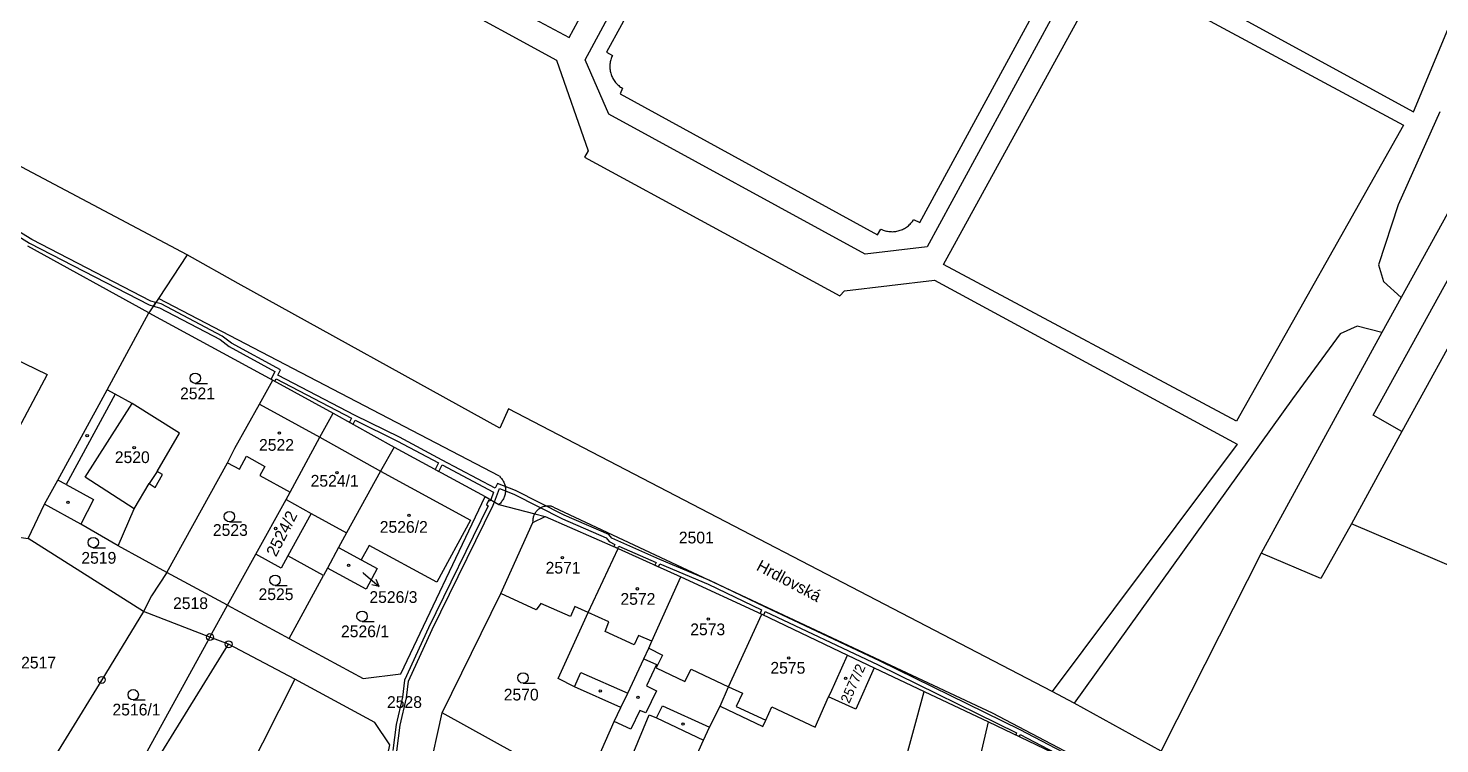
# Model space of a CAD drawing. Extents: x -784124 to -780570, y -980818 to -976926.
# Drawn here: x -782642.4 to -782438.1, y -979608.5 to -979504.8 of the extents above; entities that cross this region are included whole.
import ezdxf
from ezdxf.enums import TextEntityAlignment as Align

# ---------------------------------------------------------------- set-up
doc = ezdxf.new("R2010")
doc.units = 0
doc.header["$LTSCALE"] = 3.138375
doc.header["$MEASUREMENT"] = 0
doc.linetypes.add('0_051C', pattern=[0])
for name, color, linetype in [('1008', 1, 'CONTINUOUS'), ('1029', 1, 'CONTINUOUS'), ('105', 1, 'CONTINUOUS'), ('18', 1, 'CONTINUOUS'), ('21800', 1, 'CONTINUOUS'), ('21900', 1, 'CONTINUOUS'), ('21999', 1, 'CONTINUOUS'), ('23700', 1, 'CONTINUOUS'), ('304', 1, 'CONTINUOUS'), ('402', 1, 'CONTINUOUS'), ('404', 1, 'CONTINUOUS')]:
    doc.layers.add(name, color=color, linetype=linetype)

# ---------------------------------------------------------------- blocks, each defined once
blk = doc.blocks.new('4_02$0')
at = {"layer": '404', "color": 255, "linetype": 'Continuous'}
blk.add_circle((-0.01, 0), 0.175, dxfattribs=at)
blk = doc.blocks.new('1029$1')
at = {"layer": '1029', "color": 6, "linetype": 'Continuous'}
for p, q in [((0, 3), (-0.5, 2)), ((0, 0), (0, 3)), ((0, 3), (0.5, 2))]:
    blk.add_line(p, q, dxfattribs=at)
blk = doc.blocks.new('3_04$3')
at = {"layer": '304', "color": 255, "linetype": 'Continuous'}
blk.add_line((0.01, 0), (1.76, 0), dxfattribs=at)
blk.add_circle((0.01, 0.75), 0.75, dxfattribs=at)
blk = doc.blocks.new('1_05$19')
at = {"layer": '105', "color": 3, "linetype": 'Continuous'}
for radius in [0.5, 0.0303]:
    blk.add_circle((0, 0), radius, dxfattribs=at)

msp = doc.modelspace()

# ---------------------------------------------------------------- linework, layer by layer
at = {"layer": '1029', "color": 255, "linetype": 'Continuous'}
msp.add_line((-782593.96, -979583.64), (-782593.86, -979583.73), dxfattribs=at)
at = {"layer": '21800', "color": 255, "linetype": 'Continuous'}
for p, q in [((-782564.08, -979506.14), (-782541.84, -979465.04)), ((-782561.79, -979509.41), (-782538.71, -979466.47)), ((-782441.92, -979516.93), (-782422.62, -979470.45)), ((-782538.65, -979471.63), (-782558.72, -979508.26)), ((-782589.89, -979492.37), (-782564.08, -979506.14)), ((-782486.64, -979492.47), (-782441.92, -979516.93)), ((-782592.08, -979495.15), (-782565.95, -979509.44)), ((-782489.64, -979494.73), (-782512.28, -979536.46)), ((-782513.37, -979532.95), (-782493.37, -979496.18)), ((-782509.95, -979539.06), (-782486.2, -979495.76)), ((-782486.2, -979495.76), (-782443.38, -979518.88)), ((-782565.95, -979509.44), (-782561.35, -979522.58)), ((-782558.34, -979517.27), (-782561.79, -979509.41)), ((-782558.72, -979508.26), (-782557.85, -979508.76)), ((-782556.38, -979513.51), (-782556.7, -979514.32)), ((-782556.7, -979514.32), (-782519.48, -979534.76)), ((-782521.28, -979537.54), (-782558.34, -979517.27)), ((-782438.1, -979516.94), (-782444.12, -979530.41)), ((-782443.38, -979518.88), (-782467.52, -979561.72)), ((-782561.35, -979522.58), (-782561.88, -979523.47)), ((-782561.88, -979523.47), (-782524.94, -979543.58)), ((-782444.12, -979530.41), (-782446.97, -979539.07)), ((-782519.48, -979534.76), (-782518.99, -979533.92)), ((-782514.25, -979532.52), (-782513.37, -979532.95)), ((-782512.28, -979536.46), (-782521.28, -979537.54)), ((-782447.75, -979560.88), (-782434.17, -979536.17)), ((-782467.52, -979561.72), (-782509.95, -979539.06)), ((-782446.97, -979539.07), (-782446.25, -979541.49)), ((-782430.04, -979538.53), (-782443.62, -979563.21)), ((-782524.28, -979542.84), (-782511.24, -979541.29)), ((-782511.24, -979541.29), (-782467.44, -979565.08)), ((-782446.25, -979541.49), (-782443.69, -979543.8)), ((-782574.17, -979569.72), (-782623.55, -979543.98)), ((-782524.94, -979543.58), (-782524.28, -979542.84)), ((-782450.09, -979547.98), (-782452.52, -979549.08)), ((-782446.48, -979548.91), (-782450.09, -979547.98)), ((-782452.52, -979549.08), (-782459.42, -979558.48)), ((-782629.78, -979557.82), (-782636.9, -979570.91)), ((-782459.42, -979558.48), (-782491, -979602.6)), ((-782634.13, -979569.84), (-782627.36, -979559.15)), ((-782608.92, -979559.28), (-782600.19, -979564.05)), ((-782443.62, -979563.21), (-782447.75, -979560.88)), ((-782600.19, -979564.05), (-782591.42, -979568.97)), ((-782443.62, -979563.21), (-782450.91, -979576.61)), ((-782467.44, -979565.08), (-782494.2, -979600.89)), ((-782623.71, -979569.03), (-782624.86, -979570.78)), ((-782636.9, -979570.91), (-782638.1, -979570.26)), ((-782636.9, -979570.91), (-782632.92, -979573.08)), ((-782627.05, -979574.42), (-782634.13, -979569.84)), ((-782632.92, -979573.08), (-782634.76, -979576.65)), ((-782601.42, -979575.09), (-782596.3, -979577.92)), ((-782566.35, -979574.17), (-782502.9, -979603.98)), ((-782558.36, -979590.78), (-782561.35, -979589.44)), ((-782558.89, -979592.22), (-782558.36, -979590.78)), ((-782554.69, -979594.14), (-782558.89, -979592.22)), ((-782554.07, -979592.77), (-782554.69, -979594.14)), ((-782552.13, -979593.59), (-782554.07, -979592.77)), ((-782630.16, -979621.14), (-782613.39, -979594.05)), ((-782552.58, -979594.63), (-782550.58, -979595.61)), ((-782550.58, -979595.61), (-782551.49, -979597.47)), ((-782553.28, -979596.14), (-782551.47, -979596.99)), ((-782551.47, -979596.99), (-782552.92, -979600.07)), ((-782551.49, -979597.47), (-782547.38, -979599.42)), ((-782547.38, -979599.42), (-782546.46, -979597.65)), ((-782546.46, -979597.65), (-782541.02, -979600.2)), ((-782563.31, -979600.19), (-782562.39, -979598.14)), ((-782562.39, -979598.14), (-782555.62, -979601.11)), ((-782551.48, -979600.8), (-782553.01, -979603.99)), ((-782552.92, -979600.07), (-782551.48, -979600.8)), ((-782541.02, -979600.2), (-782539.01, -979601.13)), ((-782539.01, -979601.13), (-782539.93, -979603.08)), ((-782553.89, -979603.65), (-782555.2, -979606.36)), ((-782553.01, -979603.99), (-782553.89, -979603.65)), ((-782551.48, -979604.7), (-782550.59, -979602.96)), ((-782550.59, -979602.96), (-782543.78, -979606.07)), ((-782539.93, -979603.08), (-782535.66, -979605.03)), ((-782555.2, -979606.36), (-782557.57, -979605.23)), ((-782502.9, -979603.98), (-782477.78, -979617.14))]:
    msp.add_line(p, q, dxfattribs=at)
for points in [[(-782557.85, -979508.76), (-782557.919, -979508.911), (-782557.982, -979509.065), (-782558.037, -979509.221), (-782558.085, -979509.38), (-782558.125, -979509.541), (-782558.159, -979509.703), (-782558.185, -979509.867), (-782558.203, -979510.032), (-782558.214, -979510.198), (-782558.217, -979510.364), (-782558.213, -979510.529), (-782558.201, -979510.695), (-782558.181, -979510.86), (-782558.154, -979511.023), (-782558.12, -979511.186), (-782558.078, -979511.346), (-782558.029, -979511.505), (-782557.973, -979511.661), (-782557.91, -979511.814), (-782557.839, -979511.965), (-782557.762, -979512.112), (-782557.679, -979512.255), (-782557.589, -979512.394), (-782557.492, -979512.529), (-782557.39, -979512.66), (-782557.281, -979512.785), (-782557.168, -979512.906), (-782557.048, -979513.021), (-782556.924, -979513.131), (-782556.795, -979513.235), (-782556.661, -979513.333), (-782556.522, -979513.425), (-782556.38, -979513.51)], [(-782518.99, -979533.92), (-782518.836, -979533.99), (-782518.679, -979534.053), (-782518.519, -979534.108), (-782518.356, -979534.156), (-782518.192, -979534.197), (-782518.026, -979534.23), (-782517.858, -979534.255), (-782517.69, -979534.273), (-782517.521, -979534.283), (-782517.352, -979534.285), (-782517.182, -979534.279), (-782517.014, -979534.265), (-782516.846, -979534.244), (-782516.679, -979534.215), (-782516.513, -979534.178), (-782516.35, -979534.134), (-782516.189, -979534.082), (-782516.03, -979534.023), (-782515.874, -979533.957), (-782515.722, -979533.884), (-782515.573, -979533.803), (-782515.427, -979533.716), (-782515.286, -979533.623), (-782515.15, -979533.523), (-782515.018, -979533.416), (-782514.891, -979533.304), (-782514.77, -979533.186), (-782514.654, -979533.063), (-782514.543, -979532.934), (-782514.439, -979532.801), (-782514.341, -979532.663), (-782514.25, -979532.52)], [(-782574.17, -979569.72), (-782574.066, -979569.825), (-782573.967, -979569.936), (-782573.875, -979570.051), (-782573.789, -979570.172), (-782573.709, -979570.297), (-782573.636, -979570.426), (-782573.57, -979570.558), (-782573.512, -979570.694), (-782573.461, -979570.833), (-782573.417, -979570.975), (-782573.381, -979571.118), (-782573.353, -979571.264), (-782573.332, -979571.41), (-782573.32, -979571.558), (-782573.315, -979571.706), (-782573.318, -979571.854), (-782573.329, -979572.001), (-782573.349, -979572.148), (-782573.375, -979572.294), (-782573.41, -979572.438), (-782573.452, -979572.58), (-782573.502, -979572.719), (-782573.56, -979572.856), (-782573.624, -979572.989), (-782573.696, -979573.119), (-782573.774, -979573.244), (-782573.859, -979573.366), (-782573.95, -979573.482), (-782574.048, -979573.594), (-782574.151, -979573.7), (-782574.26, -979573.8)], [(-782569.08, -979575.14), (-782569.142, -979575.255), (-782569.198, -979575.373), (-782569.246, -979575.494), (-782569.288, -979575.617), (-782569.322, -979575.743), (-782569.348, -979575.871), (-782569.368, -979576), (-782569.379, -979576.129), (-782569.383, -979576.26), (-782569.38, -979576.39)], [(-782566.35, -979574.17), (-782566.474, -979574.127), (-782566.6, -979574.092), (-782566.729, -979574.064), (-782566.858, -979574.044), (-782566.989, -979574.031), (-782567.12, -979574.026), (-782567.251, -979574.028), (-782567.382, -979574.038), (-782567.512, -979574.056), (-782567.641, -979574.082), (-782567.768, -979574.115), (-782567.893, -979574.155), (-782568.015, -979574.203), (-782568.134, -979574.257), (-782568.25, -979574.319), (-782568.362, -979574.387), (-782568.47, -979574.461), (-782568.574, -979574.542), (-782568.672, -979574.629), (-782568.765, -979574.721), (-782568.853, -979574.819), (-782568.935, -979574.921), (-782569.011, -979575.029), (-782569.08, -979575.14)]]:
    msp.add_lwpolyline(points, dxfattribs=at)
at = {"layer": '21900', "color": 3, "linetype": 'Continuous'}
for p, q in [((-782624.93, -979546.06), (-782642.43, -979536.38)), ((-782630.97, -979557.17), (-782624.93, -979546.06)), ((-782624.93, -979546.06), (-782606.97, -979555.8)), ((-782606.97, -979555.8), (-782598.25, -979560.58)), ((-782598.25, -979560.58), (-782589.41, -979565.51)), ((-782589.41, -979565.51), (-782591.42, -979568.97)), ((-782589.41, -979565.51), (-782576.28, -979572.64)), ((-782622.33, -979583.67), (-782613.54, -979567.76)), ((-782609.45, -979581.01), (-782605.05, -979573.08)), ((-782605.05, -979573.08), (-782604.47, -979572.03)), ((-782642.37, -979578.72), (-782640.01, -979573.77)), ((-782567.57, -979575.53), (-782556.99, -979580.18)), ((-782625.71, -979589.3), (-782642.37, -979578.72)), ((-782622.33, -979583.67), (-782629.35, -979579.78)), ((-782613.56, -979588.4), (-782609.45, -979581.01)), ((-782599.65, -979584.07), (-782604.8, -979581.22)), ((-782597.46, -979580.04), (-782599.08, -979583.03)), ((-782597.46, -979580.04), (-782594.2, -979581.82)), ((-782561.35, -979589.44), (-782556.99, -979580.18)), ((-782556.99, -979580.18), (-782547.96, -979584.28)), ((-782599.08, -979583.03), (-782599.65, -979584.07)), ((-782613.56, -979588.4), (-782622.33, -979583.67)), ((-782604.64, -979593.21), (-782599.65, -979584.07)), ((-782547.96, -979584.28), (-782536.22, -979589.69)), ((-782582.5, -979603.98), (-782574.01, -979586.71)), ((-782616.09, -979593), (-782625.71, -979589.3)), ((-782613.56, -979588.4), (-782604.64, -979593.21)), ((-782536.22, -979589.69), (-782523.84, -979595.63)), ((-782523.84, -979595.63), (-782519.96, -979597.48)), ((-782519.96, -979597.48), (-782522.62, -979603.43)), ((-782519.96, -979597.48), (-782512.73, -979600.91)), ((-782603.8, -979599.11), (-782617.6, -979626.4)), ((-782522.62, -979603.43), (-782526.55, -979601.67)), ((-782520.36, -979629.1), (-782512.73, -979600.91)), ((-782512.73, -979600.91), (-782503.41, -979605.26)), ((-782585.7, -979618.45), (-782582.5, -979603.98)), ((-782549.64, -979618.94), (-782544.68, -979607.95))]:
    msp.add_line(p, q, dxfattribs=at)
for points in [[(-782619.36, -979537.65), (-782669.76, -979510.94), (-782726.43, -979490.82)], [(-782418, -979516.68), (-782426.41, -979512.49), (-782443.69, -979543.8), (-782446.48, -979548.91), (-782463.98, -979580.84)], [(-782619.36, -979537.65), (-782623.55, -979543.98), (-782624.93, -979546.06)], [(-782478.43, -979609.54), (-782491, -979602.6), (-782494.2, -979600.89), (-782572.87, -979559.95), (-782574.11, -979562.73), (-782612.02, -979541.77), (-782619.36, -979537.65)], [(-782673.61, -979591.35), (-782651.11, -979549.41), (-782639.66, -979554.95), (-782662.09, -979597.15)], [(-782613.54, -979567.76), (-782612.47, -979565.66), (-782608.92, -979559.28), (-782606.97, -979555.8)], [(-782640.01, -979573.77), (-782638.1, -979570.26), (-782630.97, -979557.17)], [(-782629.35, -979579.78), (-782627.05, -979574.42), (-782624.86, -979570.78), (-782624, -979571.32), (-782622.97, -979569.48), (-782623.71, -979569.03), (-782620.47, -979563.49), (-782627.36, -979559.15), (-782629.78, -979557.82), (-782630.97, -979557.17)], [(-782604.47, -979572.03), (-782600.19, -979564.05), (-782598.25, -979560.58)], [(-782613.54, -979567.76), (-782611.83, -979568.69), (-782610.8, -979566.81), (-782608.12, -979568.3), (-782608.85, -979569.61), (-782604.47, -979572.03)], [(-782591.42, -979568.97), (-782596.3, -979577.92), (-782597.46, -979580.04)], [(-782591.42, -979568.97), (-782578.37, -979576.08), (-782583.27, -979585.07), (-782593.06, -979579.73), (-782594.2, -979581.82)], [(-782605.05, -979573.08), (-782601.42, -979575.09), (-782604.8, -979581.22)], [(-782604.64, -979593.21), (-782593.92, -979598.99), (-782588.46, -979598.34), (-782576.28, -979572.64)], [(-782576.28, -979572.64), (-782574.26, -979573.8), (-782569.08, -979575.14), (-782567.57, -979575.53)], [(-782629.35, -979579.78), (-782634.76, -979576.65), (-782640.01, -979573.77)], [(-782574.01, -979586.71), (-782569.38, -979576.39), (-782567.57, -979575.53)], [(-782395.58, -979600.19), (-782450.91, -979576.61), (-782455.31, -979584.54), (-782463.98, -979580.84)], [(-782656.6, -979603.33), (-782644.56, -979581.1), (-782644.35, -979578.43), (-782642.37, -979578.72)], [(-782604.8, -979581.22), (-782605.8, -979583.02), (-782609.45, -979581.01)], [(-782463.98, -979580.84), (-782478.21, -979608.98), (-782478.43, -979609.54)], [(-782594.2, -979581.82), (-782591.88, -979583.09), (-782593.47, -979586.09), (-782599.08, -979583.03)], [(-782622.33, -979583.67), (-782624.54, -979587.01), (-782625.71, -979589.3)], [(-782556.61, -979603.21), (-782555.62, -979601.11), (-782553.28, -979596.14), (-782552.58, -979594.63), (-782552.13, -979593.59), (-782547.96, -979584.28)], [(-782561.35, -979589.44), (-782563.27, -979588.58), (-782563.92, -979590.04), (-782568.2, -979588.14), (-782568.89, -979589.08), (-782574.01, -979586.71)], [(-782625.71, -979589.3), (-782631.74, -979599.21), (-782642.06, -979615.98)], [(-782556.61, -979603.21), (-782563.31, -979600.19), (-782565.67, -979599), (-782561.35, -979589.44)], [(-782542.27, -979603), (-782541.02, -979600.2), (-782536.22, -979589.69)], [(-782603.8, -979599.11), (-782613.39, -979594.05), (-782616.09, -979593)], [(-782526.55, -979601.67), (-782526.29, -979601.11), (-782523.84, -979595.63)], [(-782591.11, -979613.75), (-782590.07, -979608.62), (-782592.24, -979605.37), (-782603.8, -979599.11)], [(-782542.27, -979603), (-782536.09, -979605.97), (-782535.66, -979605.03), (-782534.78, -979603.11), (-782528.52, -979606.08), (-782526.55, -979601.67)], [(-782561.86, -979614.98), (-782557.57, -979605.23), (-782556.61, -979603.21)], [(-782544.68, -979607.95), (-782543.78, -979606.07), (-782542.27, -979603)], [(-782557.68, -979616.73), (-782552.52, -979604.26), (-782551.48, -979604.7), (-782544.68, -979607.95)], [(-782498.56, -979624.77), (-782498.81, -979625.65), (-782506.73, -979623.56), (-782507.56, -979623.35), (-782506.04, -979618.91), (-782504.89, -979611.72), (-782503.41, -979605.26)], [(-782503.41, -979605.26), (-782495.34, -979609.13), (-782491.61, -979611.08), (-782488.49, -979612.78), (-782485.45, -979614.5), (-782481.61, -979616.47), (-782476.93, -979619.12)]]:
    msp.add_lwpolyline(points, dxfattribs=at)
at = {"layer": '21999', "color": 3, "linetype": 'Continuous'}
for p, q in [((-782616.09, -979593), (-782613.56, -979588.4)), ((-782616.09, -979593), (-782631.27, -979620.66)), ((-782568.2, -979611.89), (-782582.5, -979603.98))]:
    msp.add_line(p, q, dxfattribs=at)
at = {"layer": '23700', "color": 255, "linetype": '0_051C'}
for points in [[(-782647.73, -979532.54), (-782642.18, -979535.93), (-782624.87, -979544.9), (-782624.27, -979545.06), (-782623.92, -979544.53), (-782624.65, -979544.34), (-782641.88, -979535.41), (-782647.43, -979532.02)], [(-782485.3, -979613.56), (-782498.82, -979606.46), (-782519.11, -979596.48), (-782535.77, -979588.64), (-782543.73, -979584.8), (-782551, -979581.76), (-782557.93, -979578.7), (-782558.35, -979578.16), (-782564.81, -979575.35), (-782571.85, -979571.77), (-782574.47, -979570.74), (-782574.81, -979571.46), (-782582.46, -979567.38), (-782588.65, -979564.07), (-782595.07, -979560.92), (-782606.25, -979555.08), (-782605.87, -979554.3), (-782612.96, -979550.44), (-782614.3, -979549.41), (-782623.15, -979544.74), (-782623.92, -979544.53), (-782623.92, -979544.53), (-782624.27, -979545.06), (-782623.37, -979545.3), (-782614.62, -979549.91), (-782613.28, -979550.94), (-782606.67, -979554.56), (-782607.21, -979555.67), (-782606.97, -979555.8), (-782606.69, -979555.96), (-782606.52, -979555.62), (-782595.61, -979561.32), (-782595.89, -979561.89), (-782595.37, -979562.19), (-782595.07, -979561.59), (-782588.93, -979564.61), (-782583, -979567.77), (-782583.49, -979568.73), (-782582.96, -979569.01), (-782582.47, -979568.05), (-782575.04, -979572.01), (-782575.45, -979573.12), (-782575.52, -979573.31), (-782575.76, -979573.2), (-782576.06, -979573.87), (-782575.81, -979573.98), (-782584.45, -979591.66), (-782587.94, -979599.23), (-782588.24, -979601.69), (-782589.15, -979605.68), (-782589.62, -979609.42)], [(-782589.04, -979609.54), (-782588.55, -979605.78), (-782587.64, -979601.79), (-782587.36, -979599.39), (-782583.91, -979591.92), (-782575.1, -979573.91), (-782574.92, -979573.42), (-782574.17, -979571.5), (-782572.09, -979572.31), (-782565.07, -979575.89), (-782558.73, -979578.64), (-782558.31, -979579.18), (-782557.47, -979579.59), (-782557.63, -979579.9), (-782557.08, -979580.14), (-782556.93, -979579.84), (-782551.53, -979582.19), (-782551.72, -979582.57), (-782551.17, -979582.82), (-782550.98, -979582.42), (-782543.97, -979585.34), (-782536.28, -979589.06), (-782536.47, -979589.57), (-782536.22, -979589.69), (-782535.93, -979589.83), (-782535.74, -979589.32), (-782519.37, -979597.02), (-782499.35, -979606.87), (-782499.48, -979607.15), (-782498.93, -979607.41), (-782498.82, -979607.14), (-782485.58, -979614.08)]]:
    msp.add_lwpolyline(points, dxfattribs=at)

# ---------------------------------------------------------------- block references
at = {"layer": '1029', "color": 0, "linetype": 'ByBlock', "rotation": 229}
msp.add_blockref('1029$1', (-782593.86, -979583.73), dxfattribs=at)
at = {"layer": '105', "color": 0, "linetype": 'ByBlock'}
for p in [(-782616.09, -979593), (-782613.39, -979594.05), (-782631.74, -979599.21)]:
    msp.add_blockref('1_05$19', p, dxfattribs=at)
at = {"layer": '304', "color": 0, "linetype": 'ByBlock'}
for p in [(-782618.22, -979556.26), (-782613.28, -979576.31), (-782632.97, -979580.06), (-782606.67, -979585.53), (-782594.08, -979590.75), (-782570.79, -979599.67), (-782627.2, -979602.1)]:
    msp.add_blockref('3_04$3', p, dxfattribs=at)
at = {"layer": '402', "color": 0, "linetype": 'ByBlock'}
for p in [(-782633.84, -979563.82), (-782636.62, -979573.48), (-782559.59, -979600.8), (-782554.13, -979601.73), (-782547.6, -979605.6)]:
    msp.add_blockref('4_02$0', p, dxfattribs=at)
at = {"layer": '404', "color": 0, "linetype": 'ByBlock'}
for p in [(-782606.03, -979563.45), (-782627.04, -979565.58), (-782597.69, -979569.21), (-782587.28, -979575.39), (-782606.57, -979577.28), (-782565.07, -979581.51), (-782596, -979582.6), (-782554.22, -979586.02), (-782543.96, -979590.39), (-782532.32, -979596.02), (-782524.08, -979598.97)]:
    msp.add_blockref('4_02$0', p, dxfattribs=at)

# ---------------------------------------------------------------- texts
at = {"layer": '1008', "color": 255, "linetype": 'Continuous'}
msp.add_text('Hrdlovská', height=1.7, rotation=332, dxfattribs=at).set_placement((-782537.38, -979583.68), align=Align.BOTTOM_LEFT)
at = {"layer": '18', "color": 255, "linetype": 'Continuous'}
for s, p in [('2521', (-782620.41, -979559.07)), ('2522', (-782608.98, -979566.53)), ('2520', (-782629.85, -979568.31)), ('2523', (-782615.66, -979578.86)), ('2526/2', (-782591.51, -979578.41)), ('2501', (-782548.23, -979579.95)), ('2519', (-782634.69, -979582.89)), ('2571', (-782567.51, -979584.32)), ('2518', (-782621.42, -979589.46)), ('2525', (-782609.05, -979588.16)), ('2572', (-782556.68, -979588.84)), ('2526/1', (-782597.12, -979593.53)), ('2573', (-782546.58, -979593.25)), ('2517', (-782643.41, -979598.06)), ('2575', (-782534.98, -979598.82)), ('2528', (-782590.46, -979603.78)), ('2570', (-782573.57, -979602.7)), ('2516/1', (-782630.19, -979604.87))]:
    msp.add_text(s, height=1.7, dxfattribs=at).set_placement(p, align=Align.BOTTOM_LEFT)
msp.add_text('2524/1', height=1.7, dxfattribs=at).set_placement((-782598.04, -979571.73), align=Align.BOTTOM_CENTER)
for s, height, rotation, p in [('2524/2', 1.7, 63, (-782604.49, -979578.63)), ('2577/2', 1.445, 66, (-782521.98, -979600.2))]:
    msp.add_text(s, height=height, rotation=rotation, dxfattribs=at).set_placement(p, align=Align.BOTTOM_CENTER)
msp.add_text('2526/3', height=1.7, dxfattribs=at).set_placement((-782593.01, -979586.36), align=Align.TOP_LEFT)

doc.saveas('drawing.dxf')
